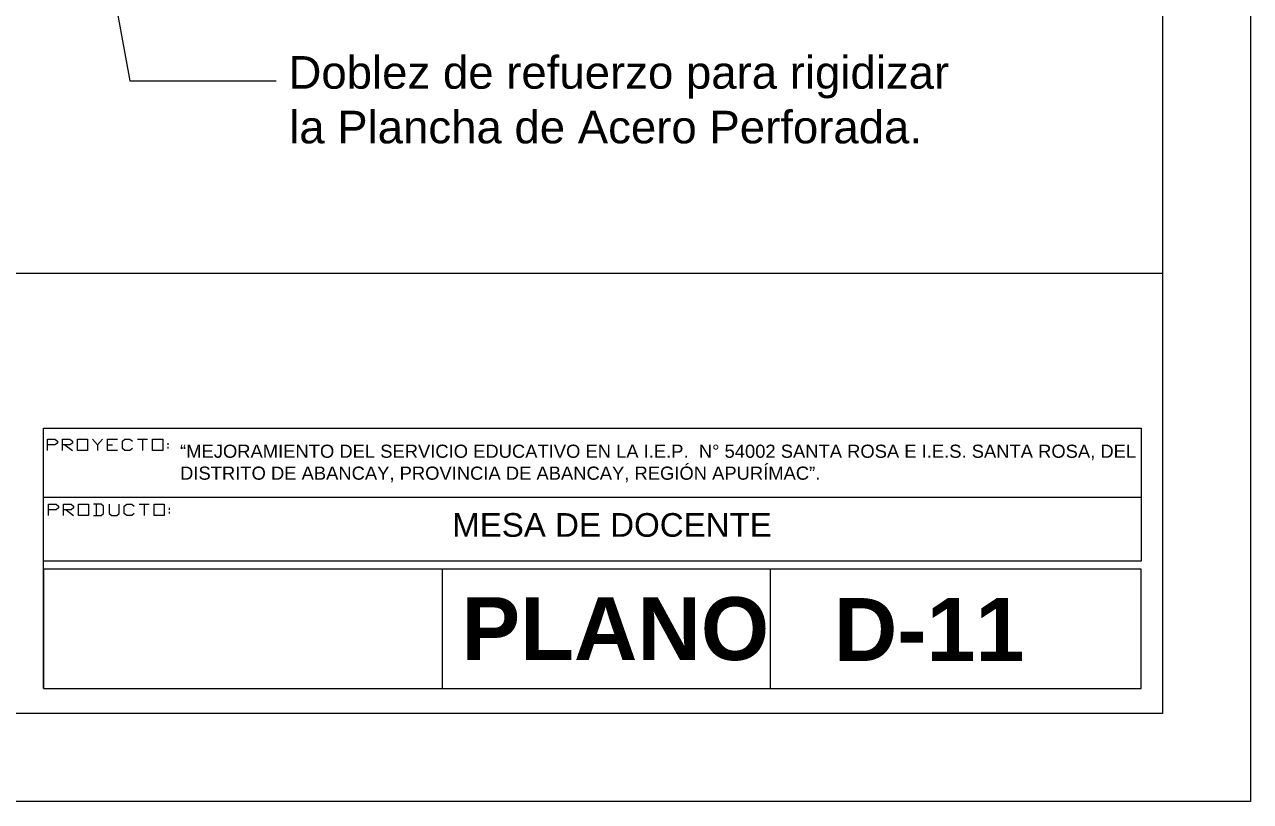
# Model space of a CAD drawing. Header units: inches. Extents: x 0.21 to 4.55, y 0.23 to 3.12.
# Drawn here: x 3.613 to 4.553, y 0.234 to 0.83 of the extents above; entities that cross this region are included whole.
import ezdxf

# ---------------------------------------------------------------- set-up
doc = ezdxf.new("R2010")
doc.units = ezdxf.units.IN
doc.header["$MEASUREMENT"] = 0
for name, color, linetype in [('PDF_0', 7, 'Continuous'), ('PDF_cotas', 7, 'Continuous'), ('PDF_LINEAS COMPLEMENTARIAS', 7, 'Continuous'), ('PDF_PIEZAS', 7, 'Continuous'), ('PDF_TEXTO', 7, 'Continuous')]:
    doc.layers.add(name, color=color, linetype=linetype)
doc.styles.add('PDF Arial', font='arial.ttf')
doc.styles.add('PDF Arial Bold', font='arialbd.ttf')

msp = doc.modelspace()

# ---------------------------------------------------------------- linework, layer by layer
at = {"layer": 'PDF_0', "lineweight": 5}
msp.add_lwpolyline([(3.6467, 1.04346), (3.69362, 0.78635), (3.80566, 0.78635)], dxfattribs=at)
at = {"layer": 'PDF_cotas', "lineweight": 5}
for points in [[(0.27308, 3.05395), (4.48508, 3.05395), (4.48508, 0.30132), (0.27308, 0.30132)], [(2.75087, 0.63888), (4.48508, 0.63888), (4.48508, 0.30132), (2.75087, 0.30132)], [(2.75087, 0.63888), (4.48508, 0.63888), (4.48508, 0.30132), (2.75087, 0.30132)]]:
    msp.add_lwpolyline(points, close=True, dxfattribs=at)
at = {"layer": 'PDF_LINEAS COMPLEMENTARIAS', "lineweight": 5}
for points in [[(3.62755, 0.52014), (4.4688, 0.52014), (4.4688, 0.41815), (3.62755, 0.41815)], [(3.6534, 0.5029), (3.6534, 0.51152), (3.66106, 0.51152), (3.66106, 0.5029)], [(3.71086, 0.5029), (3.71086, 0.51152), (3.719, 0.51152), (3.719, 0.5029)], [(3.65436, 0.4531), (3.65436, 0.46172), (3.66202, 0.46172), (3.66202, 0.4531)], [(3.7123, 0.4531), (3.7123, 0.46172), (3.71996, 0.46172), (3.71996, 0.4531)], [(3.62755, 0.41193), (3.62755, 0.32048), (4.4688, 0.32048), (4.4688, 0.41193)]]:
    msp.add_lwpolyline(points, close=True, dxfattribs=at)
for points in [[(3.62755, 0.32048), (3.62755, 0.52014)], [(3.63042, 0.5029), (3.63042, 0.51152), (3.63617, 0.51152), (3.63808, 0.51008), (3.63808, 0.50865), (3.63617, 0.50721), (3.63042, 0.50721)], [(3.64191, 0.5029), (3.64191, 0.51152), (3.64766, 0.51152), (3.64957, 0.51008), (3.64957, 0.50865), (3.64766, 0.50721), (3.64191, 0.50721)], [(3.66489, 0.51152), (3.66873, 0.50721), (3.66873, 0.5029)], [(3.66873, 0.50721), (3.67256, 0.51152)], [(3.68405, 0.5029), (3.67639, 0.5029), (3.67639, 0.51152), (3.68405, 0.51152)], [(3.69554, 0.50434), (3.69362, 0.5029), (3.68979, 0.5029), (3.68788, 0.50434), (3.68788, 0.51008), (3.68979, 0.51152), (3.69362, 0.51152), (3.69554, 0.51008)], [(3.69937, 0.51152), (3.70703, 0.51152)], [(3.7032, 0.51152), (3.7032, 0.5029)], [(3.72283, 0.50865), (3.72283, 0.50721)], [(3.64383, 0.50721), (3.64957, 0.5029)], [(3.67639, 0.50721), (3.68022, 0.50721)], [(3.72283, 0.50577), (3.72283, 0.50434)], [(4.4688, 0.46699), (3.62755, 0.46699)], [(3.63138, 0.4531), (3.63138, 0.46172), (3.63712, 0.46172), (3.63904, 0.46029), (3.63904, 0.45885), (3.63712, 0.45741), (3.63138, 0.45741)], [(3.64287, 0.4531), (3.64287, 0.46172), (3.64862, 0.46172), (3.65053, 0.46029), (3.65053, 0.45885), (3.64862, 0.45741), (3.64287, 0.45741)], [(3.66585, 0.4531), (3.6716, 0.4531), (3.67351, 0.45454), (3.67351, 0.46029), (3.6716, 0.46172), (3.66585, 0.46172)], [(3.66777, 0.46172), (3.66777, 0.4531)], [(3.67782, 0.46172), (3.67782, 0.45454), (3.67974, 0.4531), (3.68357, 0.4531), (3.68548, 0.45454), (3.68548, 0.46172)], [(3.69697, 0.45454), (3.69506, 0.4531), (3.69123, 0.4531), (3.68931, 0.45454), (3.68931, 0.46029), (3.69123, 0.46172), (3.69506, 0.46172), (3.69697, 0.46029)], [(3.7008, 0.46172), (3.70847, 0.46172)], [(3.70464, 0.46172), (3.70464, 0.4531)], [(3.64479, 0.45741), (3.65053, 0.4531)], [(3.72379, 0.45885), (3.72379, 0.45741)], [(3.72379, 0.45598), (3.72379, 0.45454)], [(3.93302, 0.41193), (3.93302, 0.32048)], [(4.18439, 0.41193), (4.18439, 0.32048)]]:
    msp.add_lwpolyline(points, dxfattribs=at)
at = {"layer": 'PDF_PIEZAS', "lineweight": 5}
msp.add_lwpolyline([(0.20556, 3.12146), (4.55259, 3.12146), (4.55259, 0.23381), (0.20556, 0.23381)], close=True, dxfattribs=at)

# ---------------------------------------------------------------- texts
at = {"layer": 'PDF_TEXTO', "attachment_point": 7}
for s, insert, char_height, style in [('Doblez de refuerzo para rigidizar', (3.81524, 0.77278), 0.0249902, 'PDF Arial'), ('la Plancha de Acero Perforada.', (3.81572, 0.73806), 0.0249902, 'PDF Arial'), ('MESA DE DOCENTE', (3.94068, 0.43652), 0.0181437, 'PDF Arial'), ('PLANO', (3.94788, 0.34154), 0.048234, 'PDF Arial Bold'), ('D-11', (4.23323, 0.34154), 0.048234, 'PDF Arial Bold')]:
    msp.add_mtext(s, dxfattribs=dict(at, insert=insert, char_height=char_height, style=style))
at = {"layer": 'PDF_TEXTO', "insert": (3.73214, 0.47863), "char_height": 0.01008407, "attachment_point": 7, "style": 'PDF Arial'}
msp.add_mtext_dynamic_manual_height_columns('“MEJORAMIENTO DEL SERVICIO EDUCATIVO EN LA I.E.P.  N° 54002 SANTA ROSA E I.E.S. SANTA ROSA, DEL DISTRITO DE ABANCAY, PROVINCIA DE ABANCAY, REGIÓN APURÍMAC”.', width=0.7918624, gutter_width=0.7781, heights=[0.07706], dxfattribs=at)

doc.saveas('drawing.dxf')
